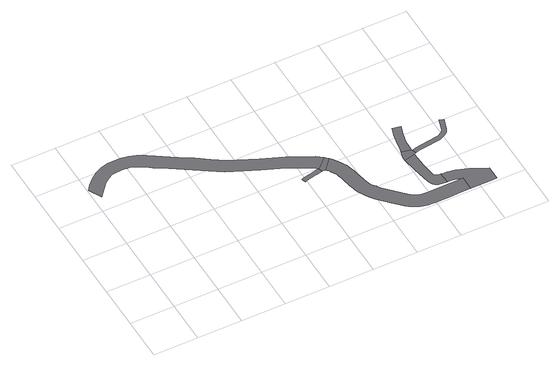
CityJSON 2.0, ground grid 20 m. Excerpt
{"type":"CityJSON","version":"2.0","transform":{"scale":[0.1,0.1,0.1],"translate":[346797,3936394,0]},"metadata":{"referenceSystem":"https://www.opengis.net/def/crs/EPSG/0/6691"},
"CityObjects":{
"road1":{"type":"Road","attributes":{"RoadStructureAttribute.sectionType":"1"},"geometry":[{"type":"MultiSurface","lod":"1","boundaries":[[[0,1,2,3,4,5,6,7,8,9,10,11,12,13,14,15,16,17,18,19,20,21,22,23,24,25,26,27,28,29,30,31,32,33,34,35,36,37,38,39,40,41,42,43,44,45,46,47,48]]]}]},
"road2":{"type":"Road","geometry":[{"type":"MultiSurface","lod":"1","boundaries":[[[49,50,51,52,53,54,55,56,57,58,59,60,61,62,63,64,65,66,47]]]}]},
"road3":{"type":"Road","geometry":[{"type":"MultiSurface","lod":"1","boundaries":[[[67,48,47,66,68,69]]]}]},
"road4":{"type":"Road","attributes":{"RoadStructureAttribute.sectionType":"1"},"geometry":[{"type":"MultiSurface","lod":"1","boundaries":[[[68,70,71,72,73,74,75,76,77,78,79,80,81,82,83,84,85,86,87,88,89,90,91,92,93,94,95,96,97,98,99,100,101,102,103,104,105,106,107,108,109,110,111,112,113,114,115,116,117,118,119,120,121,122,123,124,125,126,127,128,129,130,131,132,133,134,135,136,137,138,139,140,141,142,143,69]]]}]},
"road5":{"type":"Road","attributes":{"RoadStructureAttribute.sectionType":"1"},"geometry":[{"type":"MultiSurface","lod":"1","boundaries":[[[144,145,146,147,148,149,150,151,152,153,154,155,156,157,158,159,160]]]}]},
"road6":{"type":"Road","geometry":[{"type":"MultiSurface","lod":"1","boundaries":[[[161,162,163,164,150,149,165]]]}]},
"road7":{"type":"Road","attributes":{"RoadStructureAttribute.sectionType":"1"},"geometry":[{"type":"MultiSurface","lod":"1","boundaries":[[[162,166,167,168,169,170,171,172,173,163]]]}]},
"road8":{"type":"Road","geometry":[{"type":"MultiSurface","lod":"1","boundaries":[[[107,174,175,176,177,178,179,180,181,182,183,184,160,159,185,186,187,188,108]]]}]},
"road9":{"type":"Road","attributes":{"RoadStructureAttribute.sectionType":"1"},"geometry":[{"type":"MultiSurface","lod":"1","boundaries":[[[189,190,191,192,193,194,195,196,197,198,199,200,201,202,203,204,161,165]]]}]}
},
"vertices":[
[908,453,0],[894,463,0],[787,518,0],[691,558,0],[572,614,0],[518,650,0],[464,686,0],[409,722,0],[354,756,0],[330,772,0],[303,791,0],[270,810,0],[268,811,0],[236,819,0],[201,826,0],[174,827,0],[144,826,0],[113,819,0],[77,801,0],[47,778,0],[23,754,0],[5,732,0],[36,672,0],[50,692,0],[68,713,0],[87,733,0],[109,750,0],[132,762,0],[152,766,0],[174,767,0],[196,766,0],[201,765,0],[212,765,0],[228,758,0],[251,746,0],[268,736,0],[293,718,0],[319,702,0],[374,668,0],[428,632,0],[481,596,0],[535,560,0],[668,502,0],[764,463,0],[816,433,0],[858,410,0],[869,401,0],[875,396,0],[922,442,0],
[863,394,0],[851,393,0],[839,391,0],[827,388,0],[817,386,0],[806,383,0],[800,381,0],[796,380,0],[786,377,0],[792,358,0],[802,361,0],[812,364,0],[822,367,0],[832,369,0],[843,371,0],[854,373,0],[866,375,0],[878,377,0],
[936,429,0],[894,379,0],[937,428,0],
[898,374,0],[905,365,0],[911,355,0],[917,344,0],[922,334,0],[926,321,0],[930,306,0],[933,289,0],[936,271,0],[939,257,0],[941,243,0],[943,234,0],[945,227,0],[950,209,0],[960,190,0],[971,173,0],[981,159,0],[992,143,0],[1040,92,0],[1073,56,0],[1080,50,0],[1085,47,0],[1086,46,0],[1092,41,0],[1100,35,0],[1111,29,0],[1122,23,0],[1133,19,0],[1145,15,0],[1164,11,0],[1182,10,0],[1198,9,0],[1214,9,0],[1244,9,0],[1274,9,0],[1304,10,0],[1333,11,0],[1357,11,0],[1357,76,0],[1333,76,0],[1302,75,0],[1273,74,0],[1244,74,0],[1215,74,0],[1199,74,0],[1185,75,0],[1173,76,0],[1162,78,0],[1155,80,0],[1148,83,0],[1141,86,0],[1135,90,0],[1131,93,0],[1127,96,0],[1122,100,0],[1118,104,0],[1043,184,0],[1034,196,0],[1031,202,0],[1024,210,0],[1016,222,0],[1011,233,0],[1008,243,0],[1005,255,0],[1003,269,0],[1000,284,0],[997,301,0],[994,319,0],[989,338,0],[982,358,0],[975,374,0],[967,388,0],[958,402,0],[948,416,0],
[1277,139,0],[1268,143,0],[1263,146,0],[1261,156,0],[1253,215,0],[1250,284,0],[1200,274,0],[1210,212,0],[1220,151,0],[1225,129,0],[1226,126,0],[1235,106,0],[1242,100,0],[1255,91,0],[1270,89,0],[1292,86,0],[1288,139,0],
[1252,308,0],[1250,312,0],[1208,322,0],[1200,289,0],[1259,289,0],
[1252,341,0],[1253,361,0],[1263,408,0],[1275,447,0],[1238,454,0],[1228,421,0],[1218,374,0],[1212,338,0],
[1457,11,0],[1478,11,0],[1478,76,0],[1417,104,0],[1403,111,0],[1387,118,0],[1371,124,0],[1353,129,0],[1335,133,0],[1317,136,0],[1301,137,0],[1308,87,0],[1325,84,0],[1340,81,0],[1355,76,0],
[1275,295,0],[1300,299,0],[1380,309,0],[1392,313,0],[1406,321,0],[1420,332,0],[1430,347,0],[1446,398,0],[1427,405,0],[1412,356,0],[1405,346,0],[1395,338,0],[1384,331,0],[1376,329,0],[1297,319,0],[1269,314,0]
]}
